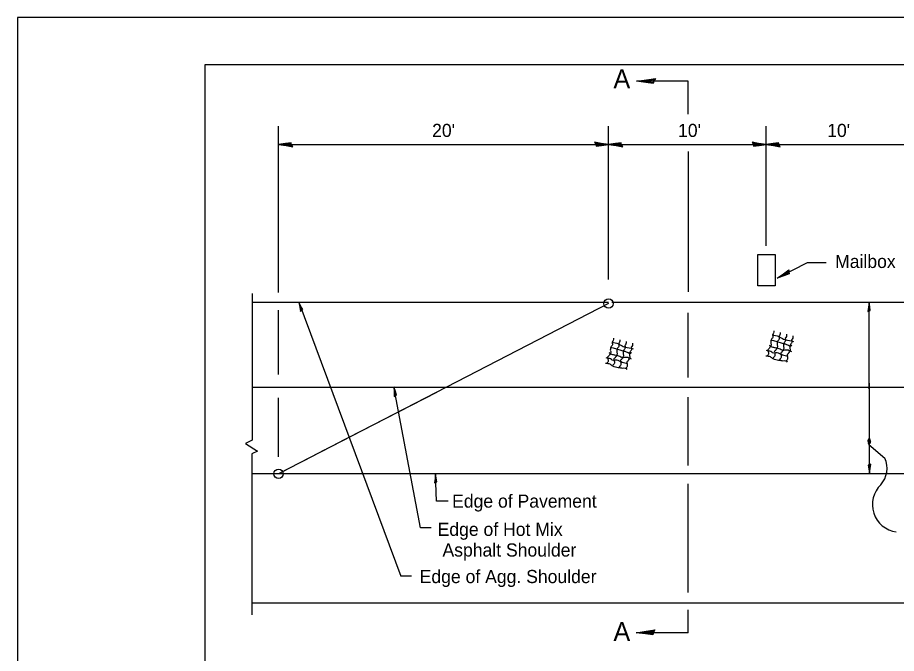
# Model space of a CAD drawing. Extents: x 0 to 2.83, y -0.14 to 1.83.
# Drawn here: x 0 to 0.78, y 1.269 to 1.833 of the extents above; entities that cross this region are included whole.
import ezdxf

# ---------------------------------------------------------------- set-up
doc = ezdxf.new("R2010")
doc.units = 0
for name, color, linetype in [('RD_Pr_Roadway_Dimensions', 7, 'Continuous'), ('RD_Pr_Roadway_Notes', 7, 'Continuous'), ('SH_General_Details', 7, 'Continuous'), ('SH_Printer_Plotting_Border', 7, 'Continuous'), ('STG_Traffic_Control', 7, 'Continuous')]:
    doc.layers.add(name, color=color, linetype=linetype)

msp = doc.modelspace()

# ---------------------------------------------------------------- linework, layer by layer
at = {"layer": 'RD_Pr_Roadway_Dimensions'}
for p, q in [((0.23171, 1.5895), (0.23171, 1.73702)), ((0.52464, 1.60084), (0.52464, 1.73702)), ((0.6645, 1.63087), (0.6645, 1.73702)), ((0.23171, 1.72071), (0.52464, 1.72071)), ((0.52464, 1.72071), (0.6645, 1.72071)), ((0.6645, 1.72071), (0.80446, 1.72071)), ((0.75621, 1.42862), (0.75593, 1.58085)), ((0.23171, 1.51648), (0.23171, 1.57363)), ((0.23171, 1.44345), (0.23171, 1.49584))]:
    msp.add_line(p, q, dxfattribs=at)
for points in [[(0.24318, 1.72054), (0.2428, 1.72225), (0.23795, 1.72151), (0.23171, 1.72071), (0.23837, 1.71979), (0.24421, 1.71877), (0.24318, 1.72054), (0.24267, 1.72167), (0.2359, 1.7207), (0.2433, 1.7194), (0.24221, 1.72085), (0.2391, 1.72066), (0.24209, 1.7202)], [(0.51317, 1.72087), (0.51355, 1.71916), (0.5184, 1.7199), (0.52464, 1.72071), (0.51798, 1.72162), (0.51214, 1.72265), (0.51317, 1.72087), (0.51368, 1.71974), (0.52045, 1.72072), (0.51305, 1.72202), (0.51414, 1.72056), (0.51725, 1.72076), (0.51426, 1.72121)], [(0.53612, 1.72054), (0.53574, 1.72225), (0.53088, 1.72151), (0.52464, 1.72071), (0.53131, 1.71979), (0.53714, 1.71877), (0.53612, 1.72054), (0.53561, 1.72167), (0.52884, 1.7207), (0.53624, 1.7194), (0.53515, 1.72085), (0.53204, 1.72066), (0.53503, 1.7202)], [(0.65302, 1.72087), (0.65341, 1.71916), (0.65826, 1.7199), (0.6645, 1.72071), (0.65784, 1.72162), (0.652, 1.72265), (0.65302, 1.72087), (0.65353, 1.71974), (0.66031, 1.72072), (0.6529, 1.72202), (0.654, 1.72056), (0.65711, 1.72076), (0.65411, 1.72121)], [(0.67598, 1.72054), (0.67559, 1.72225), (0.67074, 1.72151), (0.6645, 1.72071), (0.67116, 1.71979), (0.677, 1.71877), (0.67598, 1.72054), (0.67546, 1.72167), (0.66869, 1.7207), (0.67609, 1.7194), (0.675, 1.72085), (0.67189, 1.72066), (0.67488, 1.7202)], [(0.75583, 1.5732), (0.75697, 1.57346), (0.75647, 1.57669), (0.75593, 1.58085), (0.75533, 1.57641), (0.75465, 1.57252), (0.75583, 1.5732), (0.75658, 1.57354), (0.75593, 1.57806), (0.75507, 1.57312), (0.75604, 1.57385), (0.7559, 1.57592), (0.75561, 1.57393)], [(0.7563, 1.43627), (0.75516, 1.43601), (0.75566, 1.43277), (0.75621, 1.42862), (0.75681, 1.43306), (0.75748, 1.43695), (0.7563, 1.43627), (0.75555, 1.43592), (0.75621, 1.43141), (0.75707, 1.43635), (0.75609, 1.43562), (0.75623, 1.43354), (0.75653, 1.43554)]]:
    msp.add_lwpolyline(points, dxfattribs=at)
at = {"layer": 'RD_Pr_Roadway_Notes'}
for p, q in [((0.70106, 1.61555), (0.67436, 1.6022)), ((0.71774, 1.61555), (0.70106, 1.61555)), ((0.2496, 1.58079), (0.34024, 1.33748)), ((0.35768, 1.38041), (0.33408, 1.50549)), ((0.75573, 1.45439), (0.76994, 1.44226)), ((0.3719, 1.40423), (0.37099, 1.42877)), ((0.3823, 1.40423), (0.3719, 1.40423)), ((0.36704, 1.38041), (0.35768, 1.38041)), ((0.34963, 1.33748), (0.34024, 1.33748))]:
    msp.add_line(p, q, dxfattribs=at)
for points in [[(0.68455, 1.60749), (0.68498, 1.60578), (0.68031, 1.60427), (0.67436, 1.6022), (0.67991, 1.606), (0.68468, 1.60953), (0.68455, 1.60749), (0.6846, 1.60624), (0.67811, 1.60409), (0.68415, 1.60856), (0.68382, 1.60677), (0.68095, 1.60555), (0.68343, 1.6073)], [(0.25214, 1.57357), (0.25313, 1.57421), (0.25155, 1.57707), (0.2496, 1.58079), (0.25056, 1.57641), (0.25127, 1.57252), (0.25214, 1.57357), (0.25273, 1.57415), (0.25056, 1.57817), (0.25145, 1.57324), (0.25211, 1.57425), (0.25128, 1.57615), (0.25168, 1.57418)], [(0.33539, 1.49795), (0.33646, 1.49842), (0.33538, 1.5015), (0.33408, 1.50549), (0.3343, 1.50101), (0.33436, 1.49706), (0.33539, 1.49795), (0.33607, 1.49843), (0.33459, 1.50274), (0.33466, 1.49773), (0.33548, 1.49863), (0.33496, 1.50064), (0.33504, 1.49863)], [(0.37116, 1.42112), (0.37229, 1.42142), (0.37168, 1.42464), (0.37099, 1.42877), (0.37055, 1.42431), (0.37001, 1.4204), (0.37116, 1.42112), (0.37191, 1.42149), (0.37109, 1.42598), (0.37041, 1.42102), (0.37135, 1.42178), (0.37114, 1.42385), (0.37091, 1.42184)]]:
    msp.add_lwpolyline(points, dxfattribs=at)
for centre, radius, start, end in [((0.75613, 1.45805), 0.0013, 38.13101, 147.5954), ((0.75617, 1.45794), 0.00139, 144.66497, 325.47571), ((0.75642, 1.45683), 0.00137, 128.70787, 292.40327), ((0.75711, 1.4559), 0.00204, 134.82782, 227.55482), ((0.75641, 1.45744), 0.000958, 342.72848, 151.24699), ((0.75615, 1.45634), 0.00112, 315.59974, 115.74997), ((0.75013, 1.43336), 0.02172, 317.91895, 24.16931), ((0.78333, 1.40119), 0.02453, 134.11345, 262.17246)]:
    msp.add_arc(centre, radius, start, end, dxfattribs=at)
at = {"layer": 'SH_General_Details'}
for p, q in [((-0.00001, 1.83333), (-0.00001, 0)), ((2.83333, 1.83333), (-0.00001, 1.83333)), ((0.59541, 1.77679), (0.5495, 1.77679)), ((0.59541, 1.74754), (0.59541, 1.77679)), ((0.59541, 1.71439), (0.59541, 1.59008)), ((0.20827, 1.5884), (0.20827, 1.45821)), ((0.20827, 1.58085), (0.52464, 1.58085)), ((0.52464, 1.57952), (0.38076, 1.50535)), ((0.52757, 1.58085), (0.80331, 1.58085)), ((0.59541, 1.51382), (0.59541, 1.57137)), ((0.20844, 1.50535), (0.38076, 1.50535)), ((0.38076, 1.50535), (0.23171, 1.42851)), ((0.38076, 1.50535), (1.01259, 1.50535)), ((0.59541, 1.43568), (0.59541, 1.49653)), ((0.20827, 1.45821), (0.20232, 1.45523)), ((0.20232, 1.45523), (0.21295, 1.44842)), ((0.21295, 1.44842), (0.20785, 1.44629)), ((0.20785, 1.44629), (0.20785, 1.30326)), ((0.20785, 1.42862), (1.35244, 1.42862)), ((0.59541, 1.3231), (0.59541, 1.41954)), ((0.20785, 1.31392), (1.35244, 1.31392)), ((0.59541, 1.28746), (0.59541, 1.30768)), ((0.59541, 1.28746), (0.54908, 1.28746))]:
    msp.add_line(p, q, dxfattribs=at)
for points in [[(0.16666, 1.79167), (2.79166, 1.79167), (2.79166, 0.04167), (0.16666, 0.04167)], [(0.67239, 1.59534), (0.65699, 1.59534), (0.65699, 1.62296), (0.67239, 1.62296)]]:
    msp.add_lwpolyline(points, close=True, dxfattribs=at)
for points in [[(0.37173, 1.50069), (0.28199, 1.45443)], [(0.39111, 1.50535), (0.49186, 1.50535)], [(0.50228, 1.50535), (0.52311, 1.50535)], [(0.53353, 1.50535), (0.64463, 1.50535)], [(0.65505, 1.50535), (0.67588, 1.50535)], [(0.6863, 1.50535), (0.79742, 1.50535)], [(0.27273, 1.44966), (0.25421, 1.44011)], [(0.24495, 1.43534), (0.23171, 1.42851)], [(0.20785, 1.31392), (0.31897, 1.31392)], [(0.32939, 1.31392), (0.35022, 1.31392)], [(0.36064, 1.31392), (0.47175, 1.31392)], [(0.48216, 1.31392), (0.503, 1.31392)], [(0.51341, 1.31392), (0.62452, 1.31392)], [(0.62452, 1.31392), (0.73564, 1.31392)], [(0.74605, 1.31392), (0.76689, 1.31392)], [(0.7773, 1.31392), (0.88841, 1.31392)]]:
    msp.add_lwpolyline(points, dxfattribs=at)
for centre in [(0.52464, 1.57952), (0.2317, 1.42851)]:
    msp.add_circle(centre, 0.00414, dxfattribs=at)
for points in [[(0.67124, 1.5553), (0.67116, 1.55338), (0.67021, 1.55176), (0.67044, 1.55007), (0.66924, 1.54783), (0.66856, 1.54562), (0.66866, 1.54406), (0.669, 1.54311), (0.66864, 1.5421), (0.66784, 1.54069), (0.6671, 1.53952), (0.66614, 1.53849), (0.66626, 1.53735), (0.66658, 1.53598), (0.66665, 1.53528), (0.66625, 1.53411), (0.6652, 1.53276)], [(0.67688, 1.55379), (0.67679, 1.55187), (0.67584, 1.55025), (0.67607, 1.54856), (0.67488, 1.54632), (0.6742, 1.54411), (0.67429, 1.54255), (0.67464, 1.5416), (0.67428, 1.54059), (0.67347, 1.53918), (0.67273, 1.53801), (0.67178, 1.53698), (0.6719, 1.53584), (0.67221, 1.53447), (0.67228, 1.53377), (0.67188, 1.5326), (0.67084, 1.53125)], [(0.52891, 1.54879), (0.52882, 1.54687), (0.52787, 1.54525), (0.52811, 1.54356), (0.52691, 1.54132), (0.52623, 1.53911), (0.52632, 1.53755), (0.52667, 1.5366), (0.52631, 1.53558), (0.52551, 1.53418), (0.52477, 1.53301), (0.52381, 1.53198), (0.52393, 1.53084), (0.52425, 1.52947), (0.52431, 1.52877), (0.52391, 1.5276), (0.52287, 1.52625)], [(0.52761, 1.54523), (0.5334, 1.54385), (0.53764, 1.54152), (0.53937, 1.54097), (0.54649, 1.53949)], [(0.53454, 1.54728), (0.53446, 1.54536), (0.53351, 1.54374), (0.53374, 1.54205), (0.53254, 1.53981), (0.53186, 1.5376), (0.53196, 1.53604), (0.5323, 1.53509), (0.53194, 1.53407), (0.53114, 1.53267), (0.5304, 1.5315), (0.52944, 1.53047), (0.52956, 1.52933), (0.52988, 1.52796), (0.52995, 1.52726), (0.52955, 1.52609), (0.5285, 1.52474)], [(0.54018, 1.54577), (0.54009, 1.54385), (0.53914, 1.54223), (0.53937, 1.54054), (0.53818, 1.5383), (0.5375, 1.53609), (0.53759, 1.53453), (0.53794, 1.53358), (0.53758, 1.53256), (0.53677, 1.53116), (0.53603, 1.52999), (0.53508, 1.52896), (0.5352, 1.52782), (0.53551, 1.52645), (0.53558, 1.52575), (0.53518, 1.52458), (0.53414, 1.52323)], [(0.66889, 1.54716), (0.6731, 1.54628), (0.68056, 1.54386), (0.68347, 1.54291), (0.68658, 1.54207), (0.68735, 1.54272)], [(0.66995, 1.55174), (0.67573, 1.55036), (0.67997, 1.54803), (0.68171, 1.54748), (0.68883, 1.546)], [(0.68251, 1.55228), (0.68243, 1.55036), (0.68148, 1.54874), (0.68171, 1.54705), (0.68051, 1.54481), (0.67983, 1.5426), (0.67993, 1.54104), (0.68027, 1.54009), (0.67991, 1.53908), (0.67911, 1.53767), (0.67837, 1.5365), (0.67741, 1.53547), (0.67753, 1.53433), (0.67785, 1.53296), (0.67792, 1.53226), (0.67752, 1.53109), (0.67647, 1.52974)], [(0.68815, 1.55077), (0.68806, 1.54885), (0.68711, 1.54723), (0.68734, 1.54554), (0.68614, 1.5433), (0.68547, 1.54109), (0.68556, 1.53953), (0.6859, 1.53858), (0.68555, 1.53757), (0.68474, 1.53616), (0.684, 1.53499), (0.68304, 1.53397), (0.68316, 1.53282), (0.68348, 1.53146), (0.68355, 1.53075), (0.68315, 1.52958), (0.68211, 1.52824)], [(0.52655, 1.54064), (0.53076, 1.53977), (0.53823, 1.53735), (0.54114, 1.5364), (0.54425, 1.53556), (0.54502, 1.53621)], [(0.54581, 1.54426), (0.54573, 1.54234), (0.54478, 1.54072), (0.54501, 1.53903), (0.54381, 1.53679), (0.54313, 1.53458), (0.54323, 1.53302), (0.54357, 1.53207), (0.54321, 1.53105), (0.54241, 1.52965), (0.54167, 1.52848), (0.54071, 1.52745), (0.54083, 1.52631), (0.54115, 1.52494), (0.54122, 1.52424), (0.54082, 1.52307), (0.53977, 1.52172)], [(0.68412, 1.53257), (0.68268, 1.53295), (0.678, 1.53429), (0.67552, 1.53555), (0.67274, 1.5357), (0.67028, 1.53576), (0.66872, 1.53695), (0.66704, 1.5374), (0.66469, 1.53786)], [(0.66711, 1.54276), (0.66967, 1.54114), (0.6725, 1.54055), (0.67702, 1.53925), (0.68007, 1.53818), (0.68188, 1.53855), (0.68604, 1.53752), (0.68701, 1.537)], [(0.54178, 1.52605), (0.54035, 1.52644), (0.53567, 1.52778), (0.53319, 1.52904), (0.53041, 1.52919), (0.52795, 1.52925), (0.52638, 1.53044), (0.52471, 1.53089), (0.52236, 1.53135)], [(0.52478, 1.53625), (0.52733, 1.53463), (0.53017, 1.53404), (0.53469, 1.53274), (0.53773, 1.53167), (0.53954, 1.53204), (0.54371, 1.53101), (0.54468, 1.53049)], [(0.66429, 1.53318), (0.6681, 1.53242), (0.67055, 1.53073), (0.67558, 1.52939), (0.67927, 1.52883), (0.68165, 1.52878), (0.68331, 1.52766)], [(0.52196, 1.52667), (0.52577, 1.5259), (0.52822, 1.52422), (0.53324, 1.52288), (0.53694, 1.52231), (0.53932, 1.52227), (0.54098, 1.52114)]]:
    msp.add_spline(points, degree=3, dxfattribs=at)
at = {"layer": 'SH_Printer_Plotting_Border'}
msp.add_lwpolyline([(-0.00001, 0), (2.83333, 0), (2.83333, 1.83333), (-0.00001, 1.83333)], close=True, dxfattribs=at)
at = {"layer": 'STG_Traffic_Control'}
for points in [[(0.5648, 1.77702), (0.56429, 1.77473), (0.55782, 1.77572), (0.5495, 1.77679), (0.55838, 1.77801), (0.56616, 1.77938), (0.5648, 1.77702), (0.56412, 1.77551), (0.55509, 1.77681), (0.56496, 1.77854), (0.5635, 1.7766), (0.55935, 1.77686), (0.56334, 1.77746)], [(0.756, 1.50484), (0.75661, 1.50498), (0.75635, 1.50672), (0.75606, 1.50896), (0.75573, 1.50657), (0.75536, 1.50448), (0.756, 1.50484), (0.7564, 1.50503), (0.75606, 1.50746), (0.75559, 1.5048), (0.75611, 1.50519), (0.75604, 1.50631), (0.75588, 1.50524)], [(0.56438, 1.28768), (0.56387, 1.2854), (0.5574, 1.28638), (0.54908, 1.28746), (0.55796, 1.28868), (0.56574, 1.29004), (0.56438, 1.28768), (0.5637, 1.28617), (0.55467, 1.28747), (0.56454, 1.2892), (0.56308, 1.28726), (0.55893, 1.28752), (0.56292, 1.28813)]]:
    msp.add_lwpolyline(points, dxfattribs=at)

# ---------------------------------------------------------------- texts
at = {"layer": 'RD_Pr_Roadway_Dimensions'}
for s, p in [("20'", (0.36798, 1.72737)), ("10'", (0.58629, 1.72737)), ("10'", (0.7187, 1.72737))]:
    msp.add_text(s, height=0.011667, dxfattribs=at).set_placement(p)
at = {"layer": 'RD_Pr_Roadway_Notes'}
for s, height, p in [('Mailbox', 0.011667, (0.72572, 1.6111)), ('Edge of Pavement', 0.0116667, (0.38571, 1.3984)), ('Edge of Hot Mix ', 0.0116667, (0.37285, 1.37334)), (' Asphalt Shoulder', 0.0116667, (0.37285, 1.35501)), ('Edge of Agg. Shoulder', 0.0116667, (0.35692, 1.33146))]:
    msp.add_text(s, height=height, dxfattribs=at).set_placement(p)
at = {"layer": 'SH_General_Details'}
for p in [(0.52896, 1.77069), (0.52896, 1.28014)]:
    msp.add_text('A', height=0.01667, dxfattribs=at).set_placement(p)

doc.saveas('drawing.dxf')
